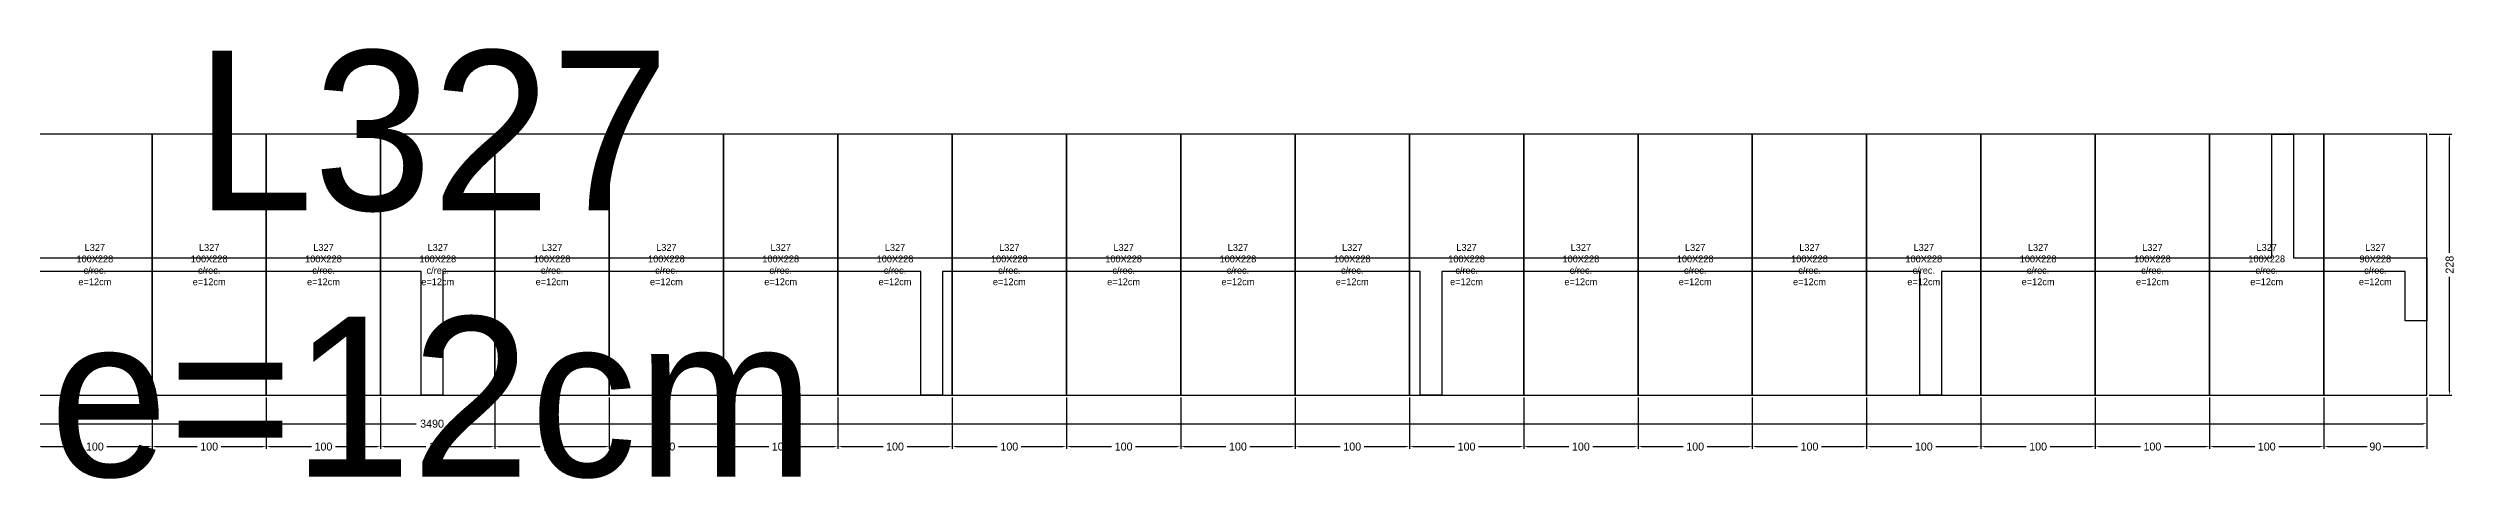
# Model space of a CAD drawing. Header units: metres. Extents: x -155 to 3515, y -73 to 303.
# Drawn here: x 1409 to 3515, y -73 to 303 of the extents above; entities that cross this region are included whole.
import ezdxf

# ---------------------------------------------------------------- set-up
doc = ezdxf.new("R2010")
doc.units = ezdxf.units.M
for name, color, linetype in [('AUX00', 2, 'Continuous'), ('Contorno', 7, 'Continuous'), ('COTA', 3, 'Continuous'), ('Paineis', 3, 'Continuous'), ('Texto Secao', 2, 'Continuous')]:
    doc.layers.add(name, color=color, linetype=linetype)
doc.dimstyles.new('COTA_LJ', dxfattribs={"dimtxt": 7, "dimasz": 3.5, "dimexe": 2, "dimexo": 2, "dimgap": 1.5, "dimtad": 1, "dimdec": 1, "dimcen": 2.5, "dimclrd": 3, "dimclre": 3, "dimclrt": 3, "dimazin": 3, "dimtfac": 1, "dimtmove": 0, "dimatfit": 3})

# ---------------------------------------------------------------- blocks, each defined once
blk = doc.blocks.new('_CLOSEDFILLED')
at = {"color": 0, "linetype": 'BYBLOCK'}
blk.add_solid([(-1, 0.16), (0, 0), (-1, -0.16)], dxfattribs=at)
blk = doc.blocks.new('*D1')
at = {"color": 3}
for p, q in [((0, -2), (0, -27)), ((3490, -2), (3490, -27)), ((3.5, -25), (1731, -25)), ((1759, -25), (3486.5, -25))]:
    blk.add_line(p, q, dxfattribs=at)
at = {"layer": 'Defpoints'}
for p in [(0, 0), (3490, 0), (0, -25)]:
    blk.add_point(p, dxfattribs=at)
at = {"layer": 'COTA', "color": 3, "xscale": 3.5, "yscale": 3.5, "rotation": 180}
blk.add_blockref('_CLOSEDFILLED', (0, -25), dxfattribs=at)
at = {"layer": 'COTA', "color": 3, "xscale": 3.5, "yscale": 3.5}
blk.add_blockref('_CLOSEDFILLED', (3490, -25), dxfattribs=at)
at = {"layer": 'COTA', "color": 3, "insert": (1745, -25), "char_height": 7, "attachment_point": 5}
blk.add_mtext('3490', dxfattribs=at)
blk = doc.blocks.new('*D2')
at = {"color": 3}
for p, q in [((3492, 228), (3512, 228)), ((3510, 124.5), (3510, 224.5)), ((3510, 3.5), (3510, 103.5)), ((3492, 0), (3512, 0))]:
    blk.add_line(p, q, dxfattribs=at)
at = {"layer": 'Defpoints'}
for p in [(3490, 228), (3490, 0), (3510, 0)]:
    blk.add_point(p, dxfattribs=at)
at = {"layer": 'COTA', "color": 3, "xscale": 3.5, "yscale": 3.5}
for p, rotation in [((3510, 228), 90), ((3510, 0), 270)]:
    blk.add_blockref('_CLOSEDFILLED', p, dxfattribs=dict(at, rotation=rotation))
at = {"layer": 'COTA', "color": 3, "insert": (3510, 114), "char_height": 7, "attachment_point": 5, "rotation": 90}
blk.add_mtext('228', dxfattribs=at)
blk = doc.blocks.new('*D17')
at = {"color": 3}
for p, q in [((1400, -2), (1400, -47)), ((1500, -2), (1500, -47)), ((1403.5, -45), (1439.5, -45)), ((1460.5, -45), (1496.5, -45))]:
    blk.add_line(p, q, dxfattribs=at)
at = {"layer": 'Defpoints'}
for p in [(1400, 0), (1500, 0), (1400, -45)]:
    blk.add_point(p, dxfattribs=at)
at = {"layer": 'COTA', "color": 3, "xscale": 3.5, "yscale": 3.5, "rotation": 180}
blk.add_blockref('_CLOSEDFILLED', (1400, -45), dxfattribs=at)
at = {"layer": 'COTA', "color": 3, "xscale": 3.5, "yscale": 3.5}
blk.add_blockref('_CLOSEDFILLED', (1500, -45), dxfattribs=at)
at = {"layer": 'COTA', "color": 3, "insert": (1450, -45), "char_height": 7, "attachment_point": 5}
blk.add_mtext('100', dxfattribs=at)
blk = doc.blocks.new('*D18')
at = {"color": 3}
for p, q in [((1500, -2), (1500, -47)), ((1600, -2), (1600, -47)), ((1503.5, -45), (1539.5, -45)), ((1560.5, -45), (1596.5, -45))]:
    blk.add_line(p, q, dxfattribs=at)
at = {"layer": 'Defpoints'}
for p in [(1500, 0), (1600, 0), (1500, -45)]:
    blk.add_point(p, dxfattribs=at)
at = {"layer": 'COTA', "color": 3, "xscale": 3.5, "yscale": 3.5, "rotation": 180}
blk.add_blockref('_CLOSEDFILLED', (1500, -45), dxfattribs=at)
at = {"layer": 'COTA', "color": 3, "xscale": 3.5, "yscale": 3.5}
blk.add_blockref('_CLOSEDFILLED', (1600, -45), dxfattribs=at)
at = {"layer": 'COTA', "color": 3, "insert": (1550, -45), "char_height": 7, "attachment_point": 5}
blk.add_mtext('100', dxfattribs=at)
blk = doc.blocks.new('*D19')
at = {"color": 3}
for p, q in [((1600, -2), (1600, -47)), ((1700, -2), (1700, -47)), ((1603.5, -45), (1639.5, -45)), ((1660.5, -45), (1696.5, -45))]:
    blk.add_line(p, q, dxfattribs=at)
at = {"layer": 'Defpoints'}
for p in [(1600, 0), (1700, 0), (1600, -45)]:
    blk.add_point(p, dxfattribs=at)
at = {"layer": 'COTA', "color": 3, "xscale": 3.5, "yscale": 3.5, "rotation": 180}
blk.add_blockref('_CLOSEDFILLED', (1600, -45), dxfattribs=at)
at = {"layer": 'COTA', "color": 3, "xscale": 3.5, "yscale": 3.5}
blk.add_blockref('_CLOSEDFILLED', (1700, -45), dxfattribs=at)
at = {"layer": 'COTA', "color": 3, "insert": (1650, -45), "char_height": 7, "attachment_point": 5}
blk.add_mtext('100', dxfattribs=at)
blk = doc.blocks.new('*D20')
at = {"color": 3}
for p, q in [((1700, -2), (1700, -47)), ((1800, -2), (1800, -47)), ((1703.5, -45), (1739.5, -45)), ((1760.5, -45), (1796.5, -45))]:
    blk.add_line(p, q, dxfattribs=at)
at = {"layer": 'Defpoints'}
for p in [(1700, 0), (1800, 0), (1700, -45)]:
    blk.add_point(p, dxfattribs=at)
at = {"layer": 'COTA', "color": 3, "xscale": 3.5, "yscale": 3.5, "rotation": 180}
blk.add_blockref('_CLOSEDFILLED', (1700, -45), dxfattribs=at)
at = {"layer": 'COTA', "color": 3, "xscale": 3.5, "yscale": 3.5}
blk.add_blockref('_CLOSEDFILLED', (1800, -45), dxfattribs=at)
at = {"layer": 'COTA', "color": 3, "insert": (1750, -45), "char_height": 7, "attachment_point": 5}
blk.add_mtext('100', dxfattribs=at)
blk = doc.blocks.new('*D21')
at = {"color": 3}
for p, q in [((1800, -2), (1800, -47)), ((1900, -2), (1900, -47)), ((1803.5, -45), (1839.5, -45)), ((1860.5, -45), (1896.5, -45))]:
    blk.add_line(p, q, dxfattribs=at)
at = {"layer": 'Defpoints'}
for p in [(1800, 0), (1900, 0), (1800, -45)]:
    blk.add_point(p, dxfattribs=at)
at = {"layer": 'COTA', "color": 3, "xscale": 3.5, "yscale": 3.5, "rotation": 180}
blk.add_blockref('_CLOSEDFILLED', (1800, -45), dxfattribs=at)
at = {"layer": 'COTA', "color": 3, "xscale": 3.5, "yscale": 3.5}
blk.add_blockref('_CLOSEDFILLED', (1900, -45), dxfattribs=at)
at = {"layer": 'COTA', "color": 3, "insert": (1850, -45), "char_height": 7, "attachment_point": 5}
blk.add_mtext('100', dxfattribs=at)
blk = doc.blocks.new('*D22')
at = {"color": 3}
for p, q in [((1900, -2), (1900, -47)), ((2000, -2), (2000, -47)), ((1903.5, -45), (1939.5, -45)), ((1960.5, -45), (1996.5, -45))]:
    blk.add_line(p, q, dxfattribs=at)
at = {"layer": 'Defpoints'}
for p in [(1900, 0), (2000, 0), (1900, -45)]:
    blk.add_point(p, dxfattribs=at)
at = {"layer": 'COTA', "color": 3, "xscale": 3.5, "yscale": 3.5, "rotation": 180}
blk.add_blockref('_CLOSEDFILLED', (1900, -45), dxfattribs=at)
at = {"layer": 'COTA', "color": 3, "xscale": 3.5, "yscale": 3.5}
blk.add_blockref('_CLOSEDFILLED', (2000, -45), dxfattribs=at)
at = {"layer": 'COTA', "color": 3, "insert": (1950, -45), "char_height": 7, "attachment_point": 5}
blk.add_mtext('100', dxfattribs=at)
blk = doc.blocks.new('*D23')
at = {"color": 3}
for p, q in [((2000, -2), (2000, -47)), ((2100, -2), (2100, -47)), ((2003.5, -45), (2039.5, -45)), ((2060.5, -45), (2096.5, -45))]:
    blk.add_line(p, q, dxfattribs=at)
at = {"layer": 'Defpoints'}
for p in [(2000, 0), (2100, 0), (2000, -45)]:
    blk.add_point(p, dxfattribs=at)
at = {"layer": 'COTA', "color": 3, "xscale": 3.5, "yscale": 3.5, "rotation": 180}
blk.add_blockref('_CLOSEDFILLED', (2000, -45), dxfattribs=at)
at = {"layer": 'COTA', "color": 3, "xscale": 3.5, "yscale": 3.5}
blk.add_blockref('_CLOSEDFILLED', (2100, -45), dxfattribs=at)
at = {"layer": 'COTA', "color": 3, "insert": (2050, -45), "char_height": 7, "attachment_point": 5}
blk.add_mtext('100', dxfattribs=at)
blk = doc.blocks.new('*D24')
at = {"color": 3}
for p, q in [((2100, -2), (2100, -47)), ((2200, -2), (2200, -47)), ((2103.5, -45), (2139.5, -45)), ((2160.5, -45), (2196.5, -45))]:
    blk.add_line(p, q, dxfattribs=at)
at = {"layer": 'Defpoints'}
for p in [(2100, 0), (2200, 0), (2100, -45)]:
    blk.add_point(p, dxfattribs=at)
at = {"layer": 'COTA', "color": 3, "xscale": 3.5, "yscale": 3.5, "rotation": 180}
blk.add_blockref('_CLOSEDFILLED', (2100, -45), dxfattribs=at)
at = {"layer": 'COTA', "color": 3, "xscale": 3.5, "yscale": 3.5}
blk.add_blockref('_CLOSEDFILLED', (2200, -45), dxfattribs=at)
at = {"layer": 'COTA', "color": 3, "insert": (2150, -45), "char_height": 7, "attachment_point": 5}
blk.add_mtext('100', dxfattribs=at)
blk = doc.blocks.new('*D25')
at = {"color": 3}
for p, q in [((2200, -2), (2200, -47)), ((2300, -2), (2300, -47)), ((2203.5, -45), (2239.5, -45)), ((2260.5, -45), (2296.5, -45))]:
    blk.add_line(p, q, dxfattribs=at)
at = {"layer": 'Defpoints'}
for p in [(2200, 0), (2300, 0), (2200, -45)]:
    blk.add_point(p, dxfattribs=at)
at = {"layer": 'COTA', "color": 3, "xscale": 3.5, "yscale": 3.5, "rotation": 180}
blk.add_blockref('_CLOSEDFILLED', (2200, -45), dxfattribs=at)
at = {"layer": 'COTA', "color": 3, "xscale": 3.5, "yscale": 3.5}
blk.add_blockref('_CLOSEDFILLED', (2300, -45), dxfattribs=at)
at = {"layer": 'COTA', "color": 3, "insert": (2250, -45), "char_height": 7, "attachment_point": 5}
blk.add_mtext('100', dxfattribs=at)
blk = doc.blocks.new('*D26')
at = {"color": 3}
for p, q in [((2300, -2), (2300, -47)), ((2400, -2), (2400, -47)), ((2303.5, -45), (2339.5, -45)), ((2360.5, -45), (2396.5, -45))]:
    blk.add_line(p, q, dxfattribs=at)
at = {"layer": 'Defpoints'}
for p in [(2300, 0), (2400, 0), (2300, -45)]:
    blk.add_point(p, dxfattribs=at)
at = {"layer": 'COTA', "color": 3, "xscale": 3.5, "yscale": 3.5, "rotation": 180}
blk.add_blockref('_CLOSEDFILLED', (2300, -45), dxfattribs=at)
at = {"layer": 'COTA', "color": 3, "xscale": 3.5, "yscale": 3.5}
blk.add_blockref('_CLOSEDFILLED', (2400, -45), dxfattribs=at)
at = {"layer": 'COTA', "color": 3, "insert": (2350, -45), "char_height": 7, "attachment_point": 5}
blk.add_mtext('100', dxfattribs=at)
blk = doc.blocks.new('*D27')
at = {"color": 3}
for p, q in [((2400, -2), (2400, -47)), ((2500, -2), (2500, -47)), ((2403.5, -45), (2439.5, -45)), ((2460.5, -45), (2496.5, -45))]:
    blk.add_line(p, q, dxfattribs=at)
at = {"layer": 'Defpoints'}
for p in [(2400, 0), (2500, 0), (2400, -45)]:
    blk.add_point(p, dxfattribs=at)
at = {"layer": 'COTA', "color": 3, "xscale": 3.5, "yscale": 3.5, "rotation": 180}
blk.add_blockref('_CLOSEDFILLED', (2400, -45), dxfattribs=at)
at = {"layer": 'COTA', "color": 3, "xscale": 3.5, "yscale": 3.5}
blk.add_blockref('_CLOSEDFILLED', (2500, -45), dxfattribs=at)
at = {"layer": 'COTA', "color": 3, "insert": (2450, -45), "char_height": 7, "attachment_point": 5}
blk.add_mtext('100', dxfattribs=at)
blk = doc.blocks.new('*D28')
at = {"color": 3}
for p, q in [((2500, -2), (2500, -47)), ((2600, -2), (2600, -47)), ((2503.5, -45), (2539.5, -45)), ((2560.5, -45), (2596.5, -45))]:
    blk.add_line(p, q, dxfattribs=at)
at = {"layer": 'Defpoints'}
for p in [(2500, 0), (2600, 0), (2500, -45)]:
    blk.add_point(p, dxfattribs=at)
at = {"layer": 'COTA', "color": 3, "xscale": 3.5, "yscale": 3.5, "rotation": 180}
blk.add_blockref('_CLOSEDFILLED', (2500, -45), dxfattribs=at)
at = {"layer": 'COTA', "color": 3, "xscale": 3.5, "yscale": 3.5}
blk.add_blockref('_CLOSEDFILLED', (2600, -45), dxfattribs=at)
at = {"layer": 'COTA', "color": 3, "insert": (2550, -45), "char_height": 7, "attachment_point": 5}
blk.add_mtext('100', dxfattribs=at)
blk = doc.blocks.new('*D29')
at = {"color": 3}
for p, q in [((2600, -2), (2600, -47)), ((2700, -2), (2700, -47)), ((2603.5, -45), (2639.5, -45)), ((2660.5, -45), (2696.5, -45))]:
    blk.add_line(p, q, dxfattribs=at)
at = {"layer": 'Defpoints'}
for p in [(2600, 0), (2700, 0), (2600, -45)]:
    blk.add_point(p, dxfattribs=at)
at = {"layer": 'COTA', "color": 3, "xscale": 3.5, "yscale": 3.5, "rotation": 180}
blk.add_blockref('_CLOSEDFILLED', (2600, -45), dxfattribs=at)
at = {"layer": 'COTA', "color": 3, "xscale": 3.5, "yscale": 3.5}
blk.add_blockref('_CLOSEDFILLED', (2700, -45), dxfattribs=at)
at = {"layer": 'COTA', "color": 3, "insert": (2650, -45), "char_height": 7, "attachment_point": 5}
blk.add_mtext('100', dxfattribs=at)
blk = doc.blocks.new('*D30')
at = {"color": 3}
for p, q in [((2700, -2), (2700, -47)), ((2800, -2), (2800, -47)), ((2703.5, -45), (2739.5, -45)), ((2760.5, -45), (2796.5, -45))]:
    blk.add_line(p, q, dxfattribs=at)
at = {"layer": 'Defpoints'}
for p in [(2700, 0), (2800, 0), (2700, -45)]:
    blk.add_point(p, dxfattribs=at)
at = {"layer": 'COTA', "color": 3, "xscale": 3.5, "yscale": 3.5, "rotation": 180}
blk.add_blockref('_CLOSEDFILLED', (2700, -45), dxfattribs=at)
at = {"layer": 'COTA', "color": 3, "xscale": 3.5, "yscale": 3.5}
blk.add_blockref('_CLOSEDFILLED', (2800, -45), dxfattribs=at)
at = {"layer": 'COTA', "color": 3, "insert": (2750, -45), "char_height": 7, "attachment_point": 5}
blk.add_mtext('100', dxfattribs=at)
blk = doc.blocks.new('*D31')
at = {"color": 3}
for p, q in [((2800, -2), (2800, -47)), ((2900, -2), (2900, -47)), ((2803.5, -45), (2839.5, -45)), ((2860.5, -45), (2896.5, -45))]:
    blk.add_line(p, q, dxfattribs=at)
at = {"layer": 'Defpoints'}
for p in [(2800, 0), (2900, 0), (2800, -45)]:
    blk.add_point(p, dxfattribs=at)
at = {"layer": 'COTA', "color": 3, "xscale": 3.5, "yscale": 3.5, "rotation": 180}
blk.add_blockref('_CLOSEDFILLED', (2800, -45), dxfattribs=at)
at = {"layer": 'COTA', "color": 3, "xscale": 3.5, "yscale": 3.5}
blk.add_blockref('_CLOSEDFILLED', (2900, -45), dxfattribs=at)
at = {"layer": 'COTA', "color": 3, "insert": (2850, -45), "char_height": 7, "attachment_point": 5}
blk.add_mtext('100', dxfattribs=at)
blk = doc.blocks.new('*D32')
at = {"color": 3}
for p, q in [((2900, -2), (2900, -47)), ((3000, -2), (3000, -47)), ((2903.5, -45), (2939.5, -45)), ((2960.5, -45), (2996.5, -45))]:
    blk.add_line(p, q, dxfattribs=at)
at = {"layer": 'Defpoints'}
for p in [(2900, 0), (3000, 0), (2900, -45)]:
    blk.add_point(p, dxfattribs=at)
at = {"layer": 'COTA', "color": 3, "xscale": 3.5, "yscale": 3.5, "rotation": 180}
blk.add_blockref('_CLOSEDFILLED', (2900, -45), dxfattribs=at)
at = {"layer": 'COTA', "color": 3, "xscale": 3.5, "yscale": 3.5}
blk.add_blockref('_CLOSEDFILLED', (3000, -45), dxfattribs=at)
at = {"layer": 'COTA', "color": 3, "insert": (2950, -45), "char_height": 7, "attachment_point": 5}
blk.add_mtext('100', dxfattribs=at)
blk = doc.blocks.new('*D33')
at = {"color": 3}
for p, q in [((3000, -2), (3000, -47)), ((3100, -2), (3100, -47)), ((3003.5, -45), (3039.5, -45)), ((3060.5, -45), (3096.5, -45))]:
    blk.add_line(p, q, dxfattribs=at)
at = {"layer": 'Defpoints'}
for p in [(3000, 0), (3100, 0), (3000, -45)]:
    blk.add_point(p, dxfattribs=at)
at = {"layer": 'COTA', "color": 3, "xscale": 3.5, "yscale": 3.5, "rotation": 180}
blk.add_blockref('_CLOSEDFILLED', (3000, -45), dxfattribs=at)
at = {"layer": 'COTA', "color": 3, "xscale": 3.5, "yscale": 3.5}
blk.add_blockref('_CLOSEDFILLED', (3100, -45), dxfattribs=at)
at = {"layer": 'COTA', "color": 3, "insert": (3050, -45), "char_height": 7, "attachment_point": 5}
blk.add_mtext('100', dxfattribs=at)
blk = doc.blocks.new('*D34')
at = {"color": 3}
for p, q in [((3100, -2), (3100, -47)), ((3200, -2), (3200, -47)), ((3103.5, -45), (3139.5, -45)), ((3160.5, -45), (3196.5, -45))]:
    blk.add_line(p, q, dxfattribs=at)
at = {"layer": 'Defpoints'}
for p in [(3100, 0), (3200, 0), (3100, -45)]:
    blk.add_point(p, dxfattribs=at)
at = {"layer": 'COTA', "color": 3, "xscale": 3.5, "yscale": 3.5, "rotation": 180}
blk.add_blockref('_CLOSEDFILLED', (3100, -45), dxfattribs=at)
at = {"layer": 'COTA', "color": 3, "xscale": 3.5, "yscale": 3.5}
blk.add_blockref('_CLOSEDFILLED', (3200, -45), dxfattribs=at)
at = {"layer": 'COTA', "color": 3, "insert": (3150, -45), "char_height": 7, "attachment_point": 5}
blk.add_mtext('100', dxfattribs=at)
blk = doc.blocks.new('*D35')
at = {"color": 3}
for p, q in [((3200, -2), (3200, -47)), ((3300, -2), (3300, -47)), ((3203.5, -45), (3239.5, -45)), ((3260.5, -45), (3296.5, -45))]:
    blk.add_line(p, q, dxfattribs=at)
at = {"layer": 'Defpoints'}
for p in [(3200, 0), (3300, 0), (3200, -45)]:
    blk.add_point(p, dxfattribs=at)
at = {"layer": 'COTA', "color": 3, "xscale": 3.5, "yscale": 3.5, "rotation": 180}
blk.add_blockref('_CLOSEDFILLED', (3200, -45), dxfattribs=at)
at = {"layer": 'COTA', "color": 3, "xscale": 3.5, "yscale": 3.5}
blk.add_blockref('_CLOSEDFILLED', (3300, -45), dxfattribs=at)
at = {"layer": 'COTA', "color": 3, "insert": (3250, -45), "char_height": 7, "attachment_point": 5}
blk.add_mtext('100', dxfattribs=at)
blk = doc.blocks.new('*D36')
at = {"color": 3}
for p, q in [((3300, -2), (3300, -47)), ((3400, -2), (3400, -47)), ((3303.5, -45), (3339.5, -45)), ((3360.5, -45), (3396.5, -45))]:
    blk.add_line(p, q, dxfattribs=at)
at = {"layer": 'Defpoints'}
for p in [(3300, 0), (3400, 0), (3300, -45)]:
    blk.add_point(p, dxfattribs=at)
at = {"layer": 'COTA', "color": 3, "xscale": 3.5, "yscale": 3.5, "rotation": 180}
blk.add_blockref('_CLOSEDFILLED', (3300, -45), dxfattribs=at)
at = {"layer": 'COTA', "color": 3, "xscale": 3.5, "yscale": 3.5}
blk.add_blockref('_CLOSEDFILLED', (3400, -45), dxfattribs=at)
at = {"layer": 'COTA', "color": 3, "insert": (3350, -45), "char_height": 7, "attachment_point": 5}
blk.add_mtext('100', dxfattribs=at)
blk = doc.blocks.new('*D37')
at = {"color": 3}
for p, q in [((3400, -2), (3400, -47)), ((3490, -2), (3490, -47)), ((3403.5, -45), (3438, -45)), ((3452, -45), (3486.5, -45))]:
    blk.add_line(p, q, dxfattribs=at)
at = {"layer": 'Defpoints'}
for p in [(3400, 0), (3490, 0), (3400, -45)]:
    blk.add_point(p, dxfattribs=at)
at = {"layer": 'COTA', "color": 3, "xscale": 3.5, "yscale": 3.5, "rotation": 180}
blk.add_blockref('_CLOSEDFILLED', (3400, -45), dxfattribs=at)
at = {"layer": 'COTA', "color": 3, "xscale": 3.5, "yscale": 3.5}
blk.add_blockref('_CLOSEDFILLED', (3490, -45), dxfattribs=at)
at = {"layer": 'COTA', "color": 3, "insert": (3445, -45), "char_height": 7, "attachment_point": 5}
blk.add_mtext('90', dxfattribs=at)

msp = doc.modelspace()

# ---------------------------------------------------------------- linework, layer by layer
at = {"layer": 'Contorno'}
msp.add_lwpolyline([(0, 120), (3354.5, 120), (3354.5, 228), (3373.5, 228), (3373.5, 120), (3490, 120), (3490, 65), (3471, 65), (3471, 108), (3065.5, 108), (3065.5, 0), (3046.5, 0), (3046.5, 108), (2628.5, 108), (2628.5, 0), (2609.5, 0), (2609.5, 108), (2191.5, 108), (2191.5, 0), (2172.5, 0), (2172.5, 108), (1754.5, 108), (1754.5, 0), (1735.5, 0), (1735.5, 108), (1317.5, 108)], dxfattribs=at)
at = {"layer": 'Paineis'}
for points in [[(1400, 0), (1500, 0), (1500, 228), (1400, 228)], [(1500, 0), (1600, 0), (1600, 228), (1500, 228)], [(1600, 0), (1700, 0), (1700, 228), (1600, 228)], [(1700, 0), (1800, 0), (1800, 228), (1700, 228)], [(1800, 0), (1900, 0), (1900, 228), (1800, 228)], [(1900, 0), (2000, 0), (2000, 228), (1900, 228)], [(2000, 0), (2100, 0), (2100, 228), (2000, 228)], [(2100, 0), (2200, 0), (2200, 228), (2100, 228)], [(2200, 0), (2300, 0), (2300, 228), (2200, 228)], [(2300, 0), (2400, 0), (2400, 228), (2300, 228)], [(2400, 0), (2500, 0), (2500, 228), (2400, 228)], [(2500, 0), (2600, 0), (2600, 228), (2500, 228)], [(2600, 0), (2700, 0), (2700, 228), (2600, 228)], [(2700, 0), (2800, 0), (2800, 228), (2700, 228)], [(2800, 0), (2900, 0), (2900, 228), (2800, 228)], [(2900, 0), (3000, 0), (3000, 228), (2900, 228)], [(3000, 0), (3100, 0), (3100, 228), (3000, 228)], [(3100, 0), (3200, 0), (3200, 228), (3100, 228)], [(3200, 0), (3300, 0), (3300, 228), (3200, 228)], [(3300, 0), (3400, 0), (3400, 228), (3300, 228)], [(3400, 0), (3490, 0), (3490, 228), (3400, 228)]]:
    msp.add_lwpolyline(points, close=True, dxfattribs=at)

# ---------------------------------------------------------------- texts
at = {"layer": 'AUX00', "char_height": 6, "attachment_point": 5}
for s, insert, width in [('\\pxqc;L327^J100X228^Jc/rec.^Je=12cm', (1450, 114), 100), ('\\pxqc;L327^J100X228^Jc/rec.^Je=12cm', (1550, 114), 100), ('\\pxqc;L327^J100X228^Jc/rec.^Je=12cm', (1650, 114), 100), ('\\pxqc;L327^J100X228^Jc/rec.^Je=12cm', (1750, 114), 100), ('\\pxqc;L327^J100X228^Jc/rec.^Je=12cm', (1850, 114), 100), ('\\pxqc;L327^J100X228^Jc/rec.^Je=12cm', (1950, 114), 100), ('\\pxqc;L327^J100X228^Jc/rec.^Je=12cm', (2050, 114), 100), ('\\pxqc;L327^J100X228^Jc/rec.^Je=12cm', (2150, 114), 100), ('\\pxqc;L327^J100X228^Jc/rec.^Je=12cm', (2250, 114), 100), ('\\pxqc;L327^J100X228^Jc/rec.^Je=12cm', (2350, 114), 100), ('\\pxqc;L327^J100X228^Jc/rec.^Je=12cm', (2450, 114), 100), ('\\pxqc;L327^J100X228^Jc/rec.^Je=12cm', (2550, 114), 100), ('\\pxqc;L327^J100X228^Jc/rec.^Je=12cm', (2650, 114), 100), ('\\pxqc;L327^J100X228^Jc/rec.^Je=12cm', (2750, 114), 100), ('\\pxqc;L327^J100X228^Jc/rec.^Je=12cm', (2850, 114), 100), ('\\pxqc;L327^J100X228^Jc/rec.^Je=12cm', (2950, 114), 100), ('\\pxqc;L327^J100X228^Jc/rec.^Je=12cm', (3050, 114), 100), ('\\pxqc;L327^J100X228^Jc/rec.^Je=12cm', (3150, 114), 100), ('\\pxqc;L327^J100X228^Jc/rec.^Je=12cm', (3250, 114), 100), ('\\pxqc;L327^J100X228^Jc/rec.^Je=12cm', (3350, 114), 100), ('\\pxqc;L327^J90X228^Jc/rec.^Je=12cm', (3445, 114), 90)]:
    msp.add_mtext(s, dxfattribs=dict(at, insert=insert, width=width))
at = {"layer": 'Texto Secao', "insert": (1745, 114), "char_height": 139.6, "width": 3490, "attachment_point": 5}
msp.add_mtext('L327\\Pe=12cm', dxfattribs=at)

# ---------------------------------------------------------------- dimensions: what is measured, and where the dimension line sits
at = {"layer": 'COTA'}
dim = msp.add_linear_dim(base=(3510, 0), p1=(3490, 0), p2=(3490, 228), angle=90, dimstyle='COTA_LJ', dxfattribs=at)
dim.commit()
dim.dimension.update_dxf_attribs({"geometry": '*D2', "text_midpoint": (3510, 114)})
for base, p1, p2, picture, middle in [((0, -25), (0, 0), (3490, 0), '*D1', (1745, -25)), ((1400, -45), (1400, 0), (1500, 0), '*D17', (1450, -45)), ((1500, -45), (1500, 0), (1600, 0), '*D18', (1550, -45)), ((1600, -45), (1600, 0), (1700, 0), '*D19', (1650, -45)), ((1700, -45), (1700, 0), (1800, 0), '*D20', (1750, -45)), ((1800, -45), (1800, 0), (1900, 0), '*D21', (1850, -45)), ((1900, -45), (1900, 0), (2000, 0), '*D22', (1950, -45)), ((2000, -45), (2000, 0), (2100, 0), '*D23', (2050, -45)), ((2100, -45), (2100, 0), (2200, 0), '*D24', (2150, -45)), ((2200, -45), (2200, 0), (2300, 0), '*D25', (2250, -45)), ((2300, -45), (2300, 0), (2400, 0), '*D26', (2350, -45)), ((2400, -45), (2400, 0), (2500, 0), '*D27', (2450, -45)), ((2500, -45), (2500, 0), (2600, 0), '*D28', (2550, -45)), ((2600, -45), (2600, 0), (2700, 0), '*D29', (2650, -45)), ((2700, -45), (2700, 0), (2800, 0), '*D30', (2750, -45)), ((2800, -45), (2800, 0), (2900, 0), '*D31', (2850, -45)), ((2900, -45), (2900, 0), (3000, 0), '*D32', (2950, -45)), ((3000, -45), (3000, 0), (3100, 0), '*D33', (3050, -45)), ((3100, -45), (3100, 0), (3200, 0), '*D34', (3150, -45)), ((3200, -45), (3200, 0), (3300, 0), '*D35', (3250, -45)), ((3300, -45), (3300, 0), (3400, 0), '*D36', (3350, -45)), ((3400, -45), (3400, 0), (3490, 0), '*D37', (3445, -45))]:
    dim = msp.add_linear_dim(base=base, p1=p1, p2=p2, dimstyle='COTA_LJ', dxfattribs=at)
    dim.commit()
    dim.dimension.update_dxf_attribs({"geometry": picture, "text_midpoint": middle})

doc.saveas('drawing.dxf')
